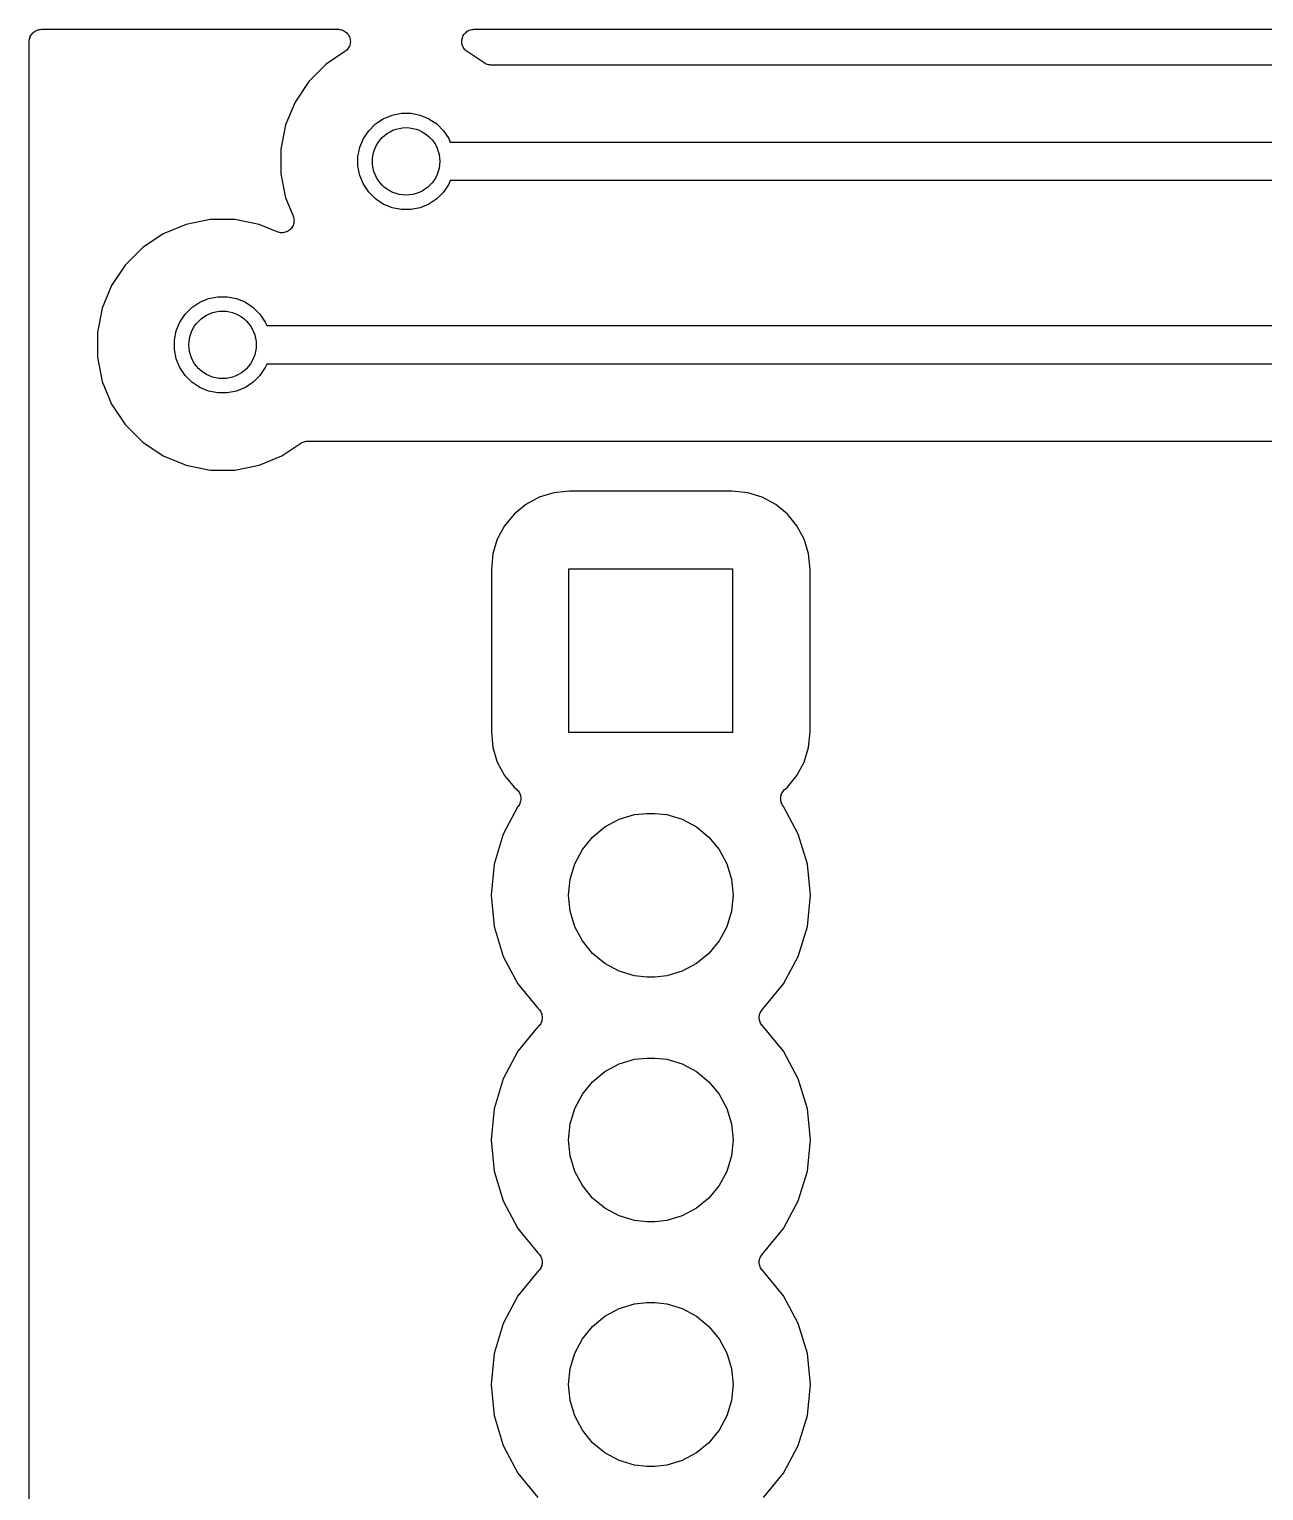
# Model space of a CAD drawing. Extents: x 122.5 to 192.5, y -149.3 to -74.2.
# Drawn here: x 122.45 to 135.27, y -89.37 to -74.19 of the extents above; entities that cross this region are included whole.
import ezdxf

# ---------------------------------------------------------------- set-up
doc = ezdxf.new("R2010")
doc.units = 0
doc.header["$MEASUREMENT"] = 0
doc.layers.add('BLACK', color=7, linetype='CONTINUOUS')

msp = doc.modelspace()

# ---------------------------------------------------------------- linework, layer by layer
at = {"layer": 'BLACK', "linetype": 'CONTINUOUS'}
for p, q in [((122.521, -74.2082), (122.532, -74.2026)), ((122.532, -74.2022), (122.544, -74.1989)), ((122.532, -74.2025), (122.532, -74.2022)), ((122.532, -74.2026), (122.532, -74.2025)), ((122.544, -74.1989), (122.555, -74.1954)), ((122.555, -74.1954), (122.556, -74.1954)), ((122.556, -74.1953), (122.568, -74.1942)), ((122.556, -74.1954), (122.556, -74.1953)), ((122.568, -74.1942), (122.58, -74.193)), ((122.58, -74.193), (125.66, -74.193)), ((125.66, -74.193), (125.661, -74.193)), ((125.661, -74.193), (125.661, -74.193)), ((125.661, -74.193), (125.661, -74.193)), ((125.661, -74.193), (125.662, -74.193)), ((125.662, -74.193), (125.674, -74.1944)), ((125.674, -74.1944), (125.686, -74.1957)), ((125.686, -74.1957), (125.686, -74.1958)), ((125.686, -74.1958), (125.686, -74.1958)), ((125.686, -74.1958), (125.698, -74.1995)), ((125.698, -74.1995), (125.709, -74.2031)), ((125.709, -74.2031), (125.71, -74.2032)), ((125.71, -74.2032), (125.71, -74.2033)), ((125.71, -74.2033), (125.72, -74.2091)), ((127.011, -74.2083), (127.022, -74.2026)), ((127.022, -74.2025), (127.034, -74.1989)), ((127.022, -74.2026), (127.022, -74.2025)), ((127.022, -74.2025), (127.022, -74.2025)), ((127.034, -74.1989), (127.046, -74.1954)), ((127.046, -74.1954), (127.058, -74.1942)), ((127.046, -74.1954), (127.046, -74.1954)), ((127.046, -74.1954), (127.046, -74.1954)), ((127.058, -74.1942), (127.07, -74.193)), ((127.07, -74.193), (192.38, -74.193)), ((122.453, -74.3182), (122.454, -74.3063)), ((122.453, -74.3191), (122.453, -74.3182)), ((122.453, -74.32), (122.453, -74.3191)), ((122.453, -74.3191), (122.453, -74.3191)), ((122.453, -74.3191), (122.453, -74.3191)), ((122.453, -149.2), (122.453, -74.32)), ((122.454, -74.3063), (122.456, -74.2945)), ((122.456, -74.2936), (122.459, -74.2822)), ((122.456, -74.294), (122.456, -74.2936)), ((122.456, -74.2945), (122.456, -74.294)), ((122.459, -74.2822), (122.463, -74.2708)), ((122.463, -74.27), (122.469, -74.2595)), ((122.463, -74.2704), (122.463, -74.27)), ((122.463, -74.2708), (122.463, -74.2704)), ((122.469, -74.2595), (122.475, -74.249)), ((122.475, -74.2482), (122.483, -74.2391)), ((122.475, -74.2486), (122.475, -74.2482)), ((122.475, -74.249), (122.475, -74.2486)), ((122.483, -74.2391), (122.491, -74.2299)), ((122.491, -74.2293), (122.5, -74.2218)), ((122.491, -74.2296), (122.491, -74.2293)), ((122.491, -74.2299), (122.491, -74.2296)), ((122.5, -74.2218), (122.51, -74.2142)), ((122.51, -74.2137), (122.521, -74.2082)), ((122.51, -74.214), (122.51, -74.2137)), ((122.51, -74.2142), (122.51, -74.214)), ((125.72, -74.2091), (125.731, -74.215)), ((125.731, -74.215), (125.731, -74.2151)), ((125.731, -74.2151), (125.731, -74.2152)), ((125.731, -74.2152), (125.741, -74.2229)), ((125.741, -74.2229), (125.75, -74.2309)), ((125.75, -74.2309), (125.75, -74.231)), ((125.75, -74.231), (125.75, -74.2311)), ((125.75, -74.2311), (125.758, -74.2405)), ((125.758, -74.2405), (125.766, -74.2502)), ((125.766, -74.2502), (125.766, -74.2503)), ((125.766, -74.2503), (125.766, -74.2505)), ((125.766, -74.2505), (125.772, -74.261)), ((125.772, -74.261), (125.777, -74.2721)), ((125.777, -74.2721), (125.777, -74.2723)), ((125.777, -74.2723), (125.777, -74.2724)), ((125.777, -74.2724), (125.781, -74.2838)), ((125.781, -74.3572), (125.777, -74.3689)), ((125.781, -74.2838), (125.784, -74.2959)), ((125.784, -74.3455), (125.781, -74.3572)), ((125.784, -74.2959), (125.784, -74.296)), ((125.784, -74.296), (125.784, -74.2962)), ((125.784, -74.2962), (125.786, -74.3082)), ((125.785, -74.3328), (125.784, -74.3452)), ((125.784, -74.3452), (125.784, -74.3454)), ((125.784, -74.3454), (125.784, -74.3455)), ((125.787, -74.3209), (125.785, -74.3328)), ((125.786, -74.3082), (125.787, -74.3206)), ((125.787, -74.3206), (125.787, -74.3207)), ((125.787, -74.3207), (125.787, -74.3209)), ((126.943, -74.3188), (126.945, -74.3067)), ((126.943, -74.3189), (126.943, -74.3188)), ((126.943, -74.3191), (126.943, -74.3189)), ((126.944, -74.3313), (126.943, -74.3191)), ((126.945, -74.3435), (126.944, -74.3313)), ((126.945, -74.3067), (126.946, -74.2945)), ((126.945, -74.3436), (126.945, -74.3435)), ((126.946, -74.3438), (126.945, -74.3436)), ((126.946, -74.2941), (126.95, -74.2826)), ((126.946, -74.2943), (126.946, -74.2941)), ((126.946, -74.2945), (126.946, -74.2943)), ((126.949, -74.3555), (126.946, -74.3438)), ((126.952, -74.3673), (126.949, -74.3555)), ((126.95, -74.2826), (126.953, -74.2708)), ((126.953, -74.2705), (126.959, -74.2598)), ((126.953, -74.2706), (126.953, -74.2705)), ((126.953, -74.2708), (126.953, -74.2706)), ((126.959, -74.2598), (126.965, -74.249)), ((126.965, -74.2487), (126.973, -74.2392)), ((126.965, -74.2489), (126.965, -74.2487)), ((126.965, -74.249), (126.965, -74.2489)), ((126.973, -74.2392), (126.981, -74.2299)), ((126.981, -74.2297), (126.991, -74.2219)), ((126.981, -74.2298), (126.981, -74.2297)), ((126.981, -74.2299), (126.981, -74.2298)), ((126.991, -74.2219), (127, -74.2142)), ((127, -74.214), (127.011, -74.2083)), ((127, -74.2141), (127, -74.214)), ((127, -74.2142), (127, -74.2141)), ((125.73, -74.4256), (125.536, -74.5552)), ((125.74, -74.4179), (125.73, -74.4256)), ((125.749, -74.4101), (125.74, -74.4179)), ((125.757, -74.4004), (125.749, -74.4099)), ((125.749, -74.4099), (125.749, -74.41)), ((125.749, -74.41), (125.749, -74.4101)), ((125.765, -74.391), (125.757, -74.4004)), ((125.771, -74.3801), (125.765, -74.3907)), ((125.765, -74.3907), (125.765, -74.3909)), ((125.765, -74.3909), (125.765, -74.391)), ((125.777, -74.3692), (125.771, -74.3801)), ((125.777, -74.3689), (125.777, -74.3691)), ((125.777, -74.3691), (125.777, -74.3692)), ((126.952, -74.3674), (126.952, -74.3673)), ((126.953, -74.3676), (126.952, -74.3674)), ((126.958, -74.3784), (126.953, -74.3676)), ((126.964, -74.3893), (126.958, -74.3784)), ((126.964, -74.3894), (126.964, -74.3893)), ((126.964, -74.3895), (126.964, -74.3894)), ((126.972, -74.399), (126.964, -74.3895)), ((126.979, -74.4086), (126.972, -74.399)), ((126.979, -74.4087), (126.979, -74.4086)), ((126.98, -74.4089), (126.979, -74.4087)), ((126.989, -74.4166), (126.98, -74.4089)), ((126.998, -74.4246), (126.989, -74.4166)), ((126.998, -74.4248), (126.998, -74.4246)), ((126.999, -74.4248), (126.998, -74.4248)), ((127, -74.4256), (126.999, -74.4248)), ((126.999, -74.4248), (126.999, -74.4248)), ((127.176, -74.5436), (127, -74.4256)), ((125.536, -74.5552), (125.355, -74.7363)), ((127.187, -74.5491), (127.176, -74.5436)), ((127.197, -74.5547), (127.187, -74.5491)), ((127.198, -74.5549), (127.197, -74.5547)), ((127.198, -74.5553), (127.198, -74.5549)), ((127.209, -74.5587), (127.198, -74.5553)), ((127.22, -74.5622), (127.209, -74.5587)), ((127.221, -74.5623), (127.22, -74.5622)), ((127.222, -74.5625), (127.221, -74.5623)), ((127.233, -74.5637), (127.222, -74.5625)), ((127.245, -74.565), (127.233, -74.5637)), ((127.247, -74.565), (127.245, -74.565)), ((165.045, -74.565), (127.247, -74.565)), ((127.247, -74.565), (127.247, -74.565)), ((127.247, -74.565), (127.247, -74.565)), ((127.247, -74.565), (127.247, -74.565)), ((125.355, -74.7363), (125.213, -74.9492)), ((125.213, -74.9492), (125.115, -75.1858)), ((126.128, -75.1219), (126.219, -75.0842)), ((126.219, -75.0842), (126.316, -75.065)), ((126.316, -75.065), (126.414, -75.065)), ((126.414, -75.065), (126.511, -75.0842)), ((126.511, -75.0842), (126.602, -75.1219)), ((125.115, -75.1858), (125.065, -75.437)), ((125.922, -75.3282), (125.977, -75.2463)), ((125.977, -75.2463), (126.046, -75.1766)), ((126.046, -75.1766), (126.128, -75.1219)), ((126.602, -75.1219), (126.684, -75.1766)), ((126.684, -75.1766), (126.753, -75.2463)), ((126.753, -75.2463), (126.808, -75.3282)), ((125.865, -75.5158), (125.884, -75.4192)), ((125.884, -75.4192), (125.922, -75.3282)), ((126.808, -75.3282), (126.823, -75.365)), ((126.823, -75.365), (165.09, -75.365)), ((125.065, -75.437), (125.065, -75.693)), ((125.865, -75.6142), (125.865, -75.5158)), ((125.065, -75.693), (125.115, -75.9442)), ((125.884, -75.7108), (125.865, -75.6142)), ((125.922, -75.8018), (125.884, -75.7108)), ((125.977, -75.8837), (125.922, -75.8018)), ((126.808, -75.8018), (126.753, -75.8837)), ((126.823, -75.765), (126.808, -75.8018)), ((165.017, -75.765), (126.823, -75.765)), ((125.115, -75.9442), (125.193, -76.1317)), ((126.046, -75.9534), (125.977, -75.8837)), ((126.128, -76.0081), (126.046, -75.9534)), ((126.219, -76.0458), (126.128, -76.0081)), ((126.602, -76.0081), (126.511, -76.0458)), ((126.684, -75.9534), (126.602, -76.0081)), ((126.753, -75.8837), (126.684, -75.9534)), ((124.332, -76.17), (124.081, -76.22)), ((124.588, -76.17), (124.332, -76.17)), ((124.839, -76.22), (124.588, -76.17)), ((125.193, -76.1317), (125.193, -76.1329)), ((125.193, -76.1329), (125.193, -76.1329)), ((125.193, -76.1329), (125.193, -76.1329)), ((125.193, -76.1329), (125.193, -76.1333)), ((125.193, -76.1333), (125.197, -76.1452)), ((125.197, -76.1452), (125.2, -76.1567)), ((125.2, -76.1567), (125.2, -76.1569)), ((125.2, -76.1569), (125.2, -76.1571)), ((125.2, -76.1571), (125.201, -76.1693)), ((125.201, -76.1693), (125.202, -76.1814)), ((126.316, -76.065), (126.219, -76.0458)), ((126.414, -76.065), (126.316, -76.065)), ((126.511, -76.0458), (126.414, -76.065)), ((123.844, -76.318), (123.631, -76.4602)), ((124.081, -76.22), (123.844, -76.318)), ((125.027, -76.2976), (124.839, -76.22)), ((125.038, -76.3011), (125.027, -76.2976)), ((125.05, -76.3047), (125.038, -76.3011)), ((125.05, -76.3048), (125.05, -76.3047)), ((125.063, -76.306), (125.05, -76.3048)), ((125.05, -76.3048), (125.05, -76.3048)), ((125.075, -76.3073), (125.063, -76.306)), ((125.087, -76.3061), (125.075, -76.3073)), ((125.075, -76.3073), (125.075, -76.3073)), ((125.075, -76.3073), (125.075, -76.3073)), ((125.099, -76.305), (125.087, -76.3061)), ((125.1, -76.3049), (125.099, -76.305)), ((125.111, -76.3014), (125.1, -76.3049)), ((125.1, -76.3049), (125.1, -76.3049)), ((125.123, -76.298), (125.111, -76.3014)), ((125.134, -76.2921), (125.123, -76.2978)), ((125.123, -76.2978), (125.123, -76.2979)), ((125.123, -76.2979), (125.123, -76.298)), ((125.145, -76.2864), (125.134, -76.2921)), ((125.155, -76.2785), (125.145, -76.2862)), ((125.145, -76.2862), (125.145, -76.2863)), ((125.145, -76.2863), (125.145, -76.2864)), ((125.164, -76.2709), (125.155, -76.2785)), ((125.165, -76.2706), (125.164, -76.2707)), ((125.164, -76.2707), (125.164, -76.2709)), ((125.172, -76.2611), (125.165, -76.2706)), ((125.18, -76.2519), (125.172, -76.2611)), ((125.186, -76.2407), (125.18, -76.2515)), ((125.18, -76.2515), (125.18, -76.2517)), ((125.18, -76.2517), (125.18, -76.2519)), ((125.192, -76.2301), (125.186, -76.2407)), ((125.196, -76.2179), (125.192, -76.2297)), ((125.192, -76.2297), (125.192, -76.2299)), ((125.192, -76.2299), (125.192, -76.2301)), ((125.2, -76.2065), (125.196, -76.2179)), ((125.201, -76.1938), (125.2, -76.206)), ((125.2, -76.206), (125.2, -76.2063)), ((125.2, -76.2063), (125.2, -76.2065)), ((125.202, -76.1818), (125.201, -76.1938)), ((125.202, -76.1814), (125.202, -76.1816)), ((125.202, -76.1816), (125.202, -76.1818)), ((123.631, -76.4602), (123.45, -76.6413)), ((123.45, -76.6413), (123.308, -76.8542)), ((123.308, -76.8542), (123.21, -77.0908)), ((124.072, -77.1513), (124.141, -77.0816)), ((124.141, -77.0816), (124.223, -77.0269)), ((124.223, -77.0269), (124.314, -76.9892)), ((124.314, -76.9892), (124.411, -76.97)), ((124.411, -76.97), (124.509, -76.97)), ((124.509, -76.97), (124.606, -76.9892)), ((124.606, -76.9892), (124.697, -77.0269)), ((124.697, -77.0269), (124.779, -77.0816)), ((124.779, -77.0816), (124.848, -77.1513)), ((123.21, -77.0908), (123.16, -77.342)), ((123.979, -77.3242), (124.017, -77.2332)), ((124.017, -77.2332), (124.072, -77.1513)), ((124.848, -77.1513), (124.903, -77.2332)), ((124.903, -77.2332), (124.918, -77.27)), ((123.16, -77.342), (123.16, -77.598)), ((123.96, -77.4208), (123.979, -77.3242)), ((124.918, -77.27), (165.09, -77.27)), ((123.96, -77.5192), (123.96, -77.4208)), ((123.979, -77.6158), (123.96, -77.5192)), ((123.16, -77.598), (123.21, -77.8492)), ((124.017, -77.7068), (123.979, -77.6158)), ((124.918, -77.67), (124.903, -77.7068)), ((165.017, -77.67), (124.918, -77.67)), ((123.21, -77.8492), (123.308, -78.0858)), ((124.072, -77.7887), (124.017, -77.7068)), ((124.141, -77.8584), (124.072, -77.7887)), ((124.848, -77.7887), (124.779, -77.8584)), ((124.903, -77.7068), (124.848, -77.7887)), ((124.223, -77.9131), (124.141, -77.8584)), ((124.314, -77.9508), (124.223, -77.9131)), ((124.411, -77.97), (124.314, -77.9508)), ((124.509, -77.97), (124.411, -77.97)), ((124.606, -77.9508), (124.509, -77.97)), ((124.697, -77.9131), (124.606, -77.9508)), ((124.779, -77.8584), (124.697, -77.9131)), ((123.308, -78.0858), (123.45, -78.2987)), ((123.45, -78.2987), (123.631, -78.4798)), ((123.631, -78.4798), (123.844, -78.622)), ((125.076, -78.622), (125.271, -78.4914)), ((125.271, -78.4914), (125.272, -78.4912)), ((125.272, -78.4912), (125.273, -78.4904)), ((125.272, -78.4912), (125.272, -78.4912)), ((125.272, -78.4912), (125.272, -78.4912)), ((125.273, -78.4904), (125.283, -78.485)), ((125.283, -78.485), (125.293, -78.4796)), ((125.293, -78.4796), (125.294, -78.4794)), ((125.294, -78.4794), (125.295, -78.479)), ((125.295, -78.479), (125.306, -78.4758)), ((125.306, -78.4758), (125.317, -78.4724)), ((125.317, -78.4724), (125.318, -78.4723)), ((125.318, -78.4723), (125.319, -78.4721)), ((125.319, -78.4721), (125.33, -78.4711)), ((125.33, -78.4711), (125.342, -78.47)), ((125.342, -78.47), (136.193, -78.47)), ((123.844, -78.622), (124.081, -78.72)), ((124.081, -78.72), (124.332, -78.77)), ((124.588, -78.77), (124.839, -78.72)), ((124.839, -78.72), (125.076, -78.622)), ((124.332, -78.77), (124.588, -78.77)), ((127.747, -79.0523), (127.608, -79.1266)), ((127.898, -79.0066), (127.747, -79.0523)), ((128.061, -78.9905), (127.898, -79.0066)), ((129.749, -78.9905), (128.061, -78.9905)), ((129.912, -79.0066), (129.749, -78.9905)), ((130.063, -79.0523), (129.912, -79.0066)), ((130.202, -79.1266), (130.063, -79.0523)), ((127.608, -79.1266), (127.487, -79.2266)), ((130.323, -79.2266), (130.202, -79.1266)), ((127.387, -79.3484), (127.312, -79.4874)), ((127.487, -79.2266), (127.387, -79.3484)), ((130.423, -79.3484), (130.323, -79.2266)), ((130.498, -79.4874), (130.423, -79.3484)), ((127.312, -79.4874), (127.267, -79.6382)), ((130.543, -79.6382), (130.498, -79.4874)), ((127.267, -79.6382), (127.251, -79.8012)), ((130.559, -79.8012), (130.543, -79.6382)), ((127.251, -79.8012), (127.251, -81.4888)), ((128.055, -81.495), (128.055, -79.795)), ((128.055, -79.795), (129.755, -79.795)), ((129.755, -79.795), (129.755, -81.495)), ((130.559, -81.4888), (130.559, -79.8012)), ((127.251, -81.4888), (127.267, -81.6518)), ((130.543, -81.6518), (130.559, -81.4888)), ((129.755, -81.495), (128.055, -81.495)), ((127.267, -81.6518), (127.312, -81.8026)), ((130.498, -81.8026), (130.543, -81.6518)), ((127.312, -81.8026), (127.387, -81.9416)), ((127.387, -81.9416), (127.487, -82.0634)), ((130.323, -82.0634), (130.423, -81.9416)), ((130.423, -81.9416), (130.498, -81.8026)), ((127.487, -82.0634), (127.511, -82.0831)), ((127.511, -82.0831), (127.511, -82.0836)), ((127.511, -82.0836), (127.511, -82.0836)), ((127.511, -82.0836), (127.511, -82.0837)), ((127.511, -82.0837), (127.512, -82.0842)), ((127.512, -82.0842), (127.52, -82.0928)), ((127.52, -82.0928), (127.529, -82.1013)), ((130.283, -82.0999), (130.291, -82.0915)), ((130.291, -82.0915), (130.299, -82.0831)), ((130.299, -82.0831), (130.323, -82.0634)), ((127.529, -82.1013), (127.529, -82.1016)), ((127.529, -82.1016), (127.529, -82.102)), ((127.529, -82.102), (127.536, -82.112)), ((127.541, -82.242), (127.535, -82.2519)), ((127.536, -82.112), (127.542, -82.122)), ((127.542, -82.2416), (127.541, -82.242)), ((127.542, -82.122), (127.542, -82.1224)), ((127.542, -82.1224), (127.543, -82.1228)), ((127.546, -82.2302), (127.542, -82.2412)), ((127.542, -82.2412), (127.542, -82.2416)), ((127.543, -82.1228), (127.547, -82.1339)), ((127.551, -82.2192), (127.546, -82.2302)), ((127.547, -82.1339), (127.552, -82.1449)), ((127.554, -82.2067), (127.551, -82.2183)), ((127.551, -82.2183), (127.551, -82.2187)), ((127.551, -82.2187), (127.551, -82.2192)), ((127.552, -82.1449), (127.552, -82.1453)), ((127.552, -82.1453), (127.552, -82.1458)), ((127.552, -82.1458), (127.554, -82.1576)), ((127.554, -82.1576), (127.556, -82.1692)), ((127.556, -82.1949), (127.554, -82.2067)), ((127.556, -82.1692), (127.556, -82.1697)), ((127.556, -82.1697), (127.556, -82.1701)), ((127.556, -82.1701), (127.556, -82.1822)), ((127.556, -82.1822), (127.556, -82.194)), ((127.556, -82.194), (127.556, -82.1945)), ((127.556, -82.1945), (127.556, -82.1949)), ((130.254, -82.1675), (130.256, -82.1558)), ((130.254, -82.1679), (130.254, -82.1675)), ((130.254, -82.1684), (130.254, -82.1679)), ((130.254, -82.1802), (130.254, -82.1684)), ((130.254, -82.1923), (130.254, -82.1802)), ((130.254, -82.1927), (130.254, -82.1923)), ((130.254, -82.1931), (130.254, -82.1927)), ((130.256, -82.2049), (130.254, -82.1931)), ((130.256, -82.1558), (130.259, -82.1441)), ((130.258, -82.2166), (130.256, -82.2049)), ((130.258, -82.217), (130.258, -82.2166)), ((130.258, -82.2175), (130.258, -82.217)), ((130.263, -82.2286), (130.258, -82.2175)), ((130.259, -82.1432), (130.264, -82.1322)), ((130.259, -82.1437), (130.259, -82.1432)), ((130.259, -82.1441), (130.259, -82.1437)), ((130.267, -82.2396), (130.263, -82.2286)), ((130.264, -82.1322), (130.268, -82.1212)), ((130.268, -82.24), (130.267, -82.2396)), ((130.268, -82.1208), (130.269, -82.1204)), ((130.268, -82.1212), (130.268, -82.1208)), ((130.268, -82.2404), (130.268, -82.24)), ((130.274, -82.2504), (130.268, -82.2404)), ((130.269, -82.1204), (130.275, -82.1105)), ((130.275, -82.1105), (130.282, -82.1006)), ((130.282, -82.1003), (130.283, -82.0999)), ((130.282, -82.1006), (130.282, -82.1003)), ((127.526, -82.2639), (127.373, -82.5505)), ((127.528, -82.2618), (127.526, -82.2639)), ((127.535, -82.2519), (127.528, -82.2618)), ((128.43, -82.4748), (128.578, -82.3959)), ((128.578, -82.3959), (128.738, -82.3473)), ((128.738, -82.3473), (128.863, -82.335)), ((128.863, -82.335), (128.947, -82.335)), ((128.947, -82.335), (129.072, -82.3473)), ((129.072, -82.3473), (129.232, -82.3959)), ((129.232, -82.3959), (129.38, -82.4748)), ((130.281, -82.2604), (130.274, -82.2504)), ((130.281, -82.2611), (130.281, -82.2604)), ((130.282, -82.2618), (130.281, -82.2611)), ((130.281, -82.2611), (130.281, -82.2611)), ((130.281, -82.2611), (130.281, -82.2611)), ((130.284, -82.2639), (130.282, -82.2618)), ((130.437, -82.5505), (130.284, -82.2639)), ((127.373, -82.5505), (127.279, -82.8615)), ((128.301, -82.5811), (128.43, -82.4748)), ((129.38, -82.4748), (129.509, -82.5811)), ((130.531, -82.8615), (130.437, -82.5505)), ((128.195, -82.7105), (128.301, -82.5811)), ((129.509, -82.5811), (129.615, -82.7105)), ((128.116, -82.8581), (128.195, -82.7105)), ((129.615, -82.7105), (129.694, -82.8581)), ((127.279, -82.8615), (127.247, -83.185)), ((128.067, -83.0184), (128.116, -82.8581)), ((129.694, -82.8581), (129.743, -83.0184)), ((130.563, -83.185), (130.531, -82.8615)), ((128.051, -83.185), (128.067, -83.0184)), ((129.743, -83.0184), (129.759, -83.185)), ((127.247, -83.185), (127.279, -83.5085)), ((128.067, -83.3516), (128.051, -83.185)), ((129.759, -83.185), (129.743, -83.3516)), ((130.531, -83.5085), (130.563, -83.185)), ((128.116, -83.5119), (128.067, -83.3516)), ((129.743, -83.3516), (129.694, -83.5119)), ((127.279, -83.5085), (127.373, -83.8195)), ((128.195, -83.6595), (128.116, -83.5119)), ((129.694, -83.5119), (129.615, -83.6595)), ((130.437, -83.8195), (130.531, -83.5085)), ((128.301, -83.7889), (128.195, -83.6595)), ((129.615, -83.6595), (129.509, -83.7889)), ((127.373, -83.8195), (127.526, -84.1061)), ((128.43, -83.8952), (128.301, -83.7889)), ((128.578, -83.9741), (128.43, -83.8952)), ((129.38, -83.8952), (129.232, -83.9741)), ((129.509, -83.7889), (129.38, -83.8952)), ((130.284, -84.1061), (130.437, -83.8195)), ((128.738, -84.0227), (128.578, -83.9741)), ((128.863, -84.035), (128.738, -84.0227)), ((128.947, -84.035), (128.863, -84.035)), ((129.072, -84.0227), (128.947, -84.035)), ((129.232, -83.9741), (129.072, -84.0227)), ((127.526, -84.1061), (127.733, -84.3574)), ((130.077, -84.358), (130.284, -84.1061)), ((127.733, -84.3574), (127.733, -84.3575)), ((127.733, -84.3575), (127.733, -84.3575)), ((127.733, -84.3575), (127.733, -84.3575)), ((127.733, -84.3575), (127.733, -84.358)), ((127.733, -84.358), (127.742, -84.3666)), ((127.742, -84.3666), (127.75, -84.3751)), ((130.054, -84.3843), (130.06, -84.3743)), ((130.06, -84.3743), (130.061, -84.3741)), ((130.061, -84.3737), (130.07, -84.3653)), ((130.061, -84.3741), (130.061, -84.3737)), ((130.07, -84.3653), (130.077, -84.358)), ((127.75, -84.3751), (127.75, -84.3754)), ((127.75, -84.3754), (127.751, -84.3757)), ((127.756, -84.5257), (127.75, -84.5357)), ((127.751, -84.3757), (127.757, -84.3858)), ((127.763, -84.5157), (127.756, -84.5257)), ((127.757, -84.3858), (127.764, -84.3958)), ((127.768, -84.5039), (127.763, -84.5151)), ((127.763, -84.5151), (127.763, -84.5154)), ((127.763, -84.5154), (127.763, -84.5157)), ((127.764, -84.3958), (127.764, -84.3962)), ((127.764, -84.3962), (127.764, -84.3965)), ((127.764, -84.3965), (127.769, -84.4077)), ((127.773, -84.4929), (127.768, -84.5039)), ((127.769, -84.4077), (127.773, -84.4188)), ((127.773, -84.4188), (127.773, -84.4192)), ((127.773, -84.4192), (127.773, -84.4195)), ((127.773, -84.4195), (127.776, -84.4314)), ((127.775, -84.4804), (127.773, -84.4922)), ((127.773, -84.4922), (127.773, -84.4925)), ((127.773, -84.4925), (127.773, -84.4929)), ((127.778, -84.4687), (127.775, -84.4804)), ((127.776, -84.4314), (127.778, -84.4431)), ((127.778, -84.4431), (127.778, -84.4435)), ((127.778, -84.4435), (127.778, -84.4439)), ((127.778, -84.4439), (127.778, -84.4559)), ((127.778, -84.4559), (127.778, -84.4679)), ((127.778, -84.4679), (127.778, -84.4683)), ((127.778, -84.4683), (127.778, -84.4687)), ((130.032, -84.4413), (130.035, -84.4296)), ((130.032, -84.4417), (130.032, -84.4413)), ((130.032, -84.4421), (130.032, -84.4417)), ((130.032, -84.4541), (130.032, -84.4421)), ((130.032, -84.4661), (130.032, -84.4541)), ((130.032, -84.4665), (130.032, -84.4661)), ((130.032, -84.4669), (130.032, -84.4665)), ((130.034, -84.4786), (130.032, -84.4669)), ((130.037, -84.4905), (130.034, -84.4786)), ((130.035, -84.4296), (130.037, -84.4178)), ((130.037, -84.4171), (130.042, -84.4061)), ((130.037, -84.4175), (130.037, -84.4171)), ((130.037, -84.4178), (130.037, -84.4175)), ((130.037, -84.4908), (130.037, -84.4905)), ((130.037, -84.4912), (130.037, -84.4908)), ((130.041, -84.5023), (130.037, -84.4912)), ((130.046, -84.5135), (130.041, -84.5023)), ((130.042, -84.4061), (130.047, -84.3949)), ((130.046, -84.5138), (130.046, -84.5135)), ((130.046, -84.5142), (130.046, -84.5138)), ((130.053, -84.5242), (130.046, -84.5142)), ((130.047, -84.3943), (130.054, -84.3843)), ((130.047, -84.3946), (130.047, -84.3943)), ((130.047, -84.3949), (130.047, -84.3946)), ((130.059, -84.5343), (130.053, -84.5242)), ((127.733, -84.552), (127.526, -84.8039)), ((127.74, -84.5448), (127.733, -84.552)), ((127.749, -84.5363), (127.74, -84.5448)), ((127.75, -84.5357), (127.749, -84.5359)), ((127.749, -84.5359), (127.749, -84.5363)), ((130.06, -84.5346), (130.059, -84.5343)), ((130.06, -84.5349), (130.06, -84.5346)), ((130.068, -84.5434), (130.06, -84.5349)), ((130.077, -84.552), (130.068, -84.5434)), ((130.077, -84.5525), (130.077, -84.552)), ((130.077, -84.5526), (130.077, -84.5525)), ((130.077, -84.5525), (130.077, -84.5525)), ((130.077, -84.5525), (130.077, -84.5525)), ((130.284, -84.8039), (130.077, -84.5526)), ((127.526, -84.8039), (127.373, -85.0905)), ((130.437, -85.0905), (130.284, -84.8039)), ((128.43, -85.0148), (128.578, -84.9359)), ((128.578, -84.9359), (128.738, -84.8873)), ((128.738, -84.8873), (128.863, -84.875)), ((128.863, -84.875), (128.947, -84.875)), ((128.947, -84.875), (129.072, -84.8873)), ((129.072, -84.8873), (129.232, -84.9359)), ((129.232, -84.9359), (129.38, -85.0148)), ((127.373, -85.0905), (127.279, -85.4015)), ((128.195, -85.2505), (128.301, -85.1211)), ((128.301, -85.1211), (128.43, -85.0148)), ((129.38, -85.0148), (129.509, -85.1211)), ((129.509, -85.1211), (129.615, -85.2505)), ((130.531, -85.4015), (130.437, -85.0905)), ((128.116, -85.3981), (128.195, -85.2505)), ((129.615, -85.2505), (129.694, -85.3981)), ((127.279, -85.4015), (127.247, -85.725)), ((128.067, -85.5584), (128.116, -85.3981)), ((129.694, -85.3981), (129.743, -85.5584)), ((130.563, -85.725), (130.531, -85.4015)), ((128.051, -85.725), (128.067, -85.5584)), ((129.743, -85.5584), (129.759, -85.725)), ((127.247, -85.725), (127.279, -86.0485)), ((128.067, -85.8916), (128.051, -85.725)), ((129.759, -85.725), (129.743, -85.8916)), ((130.531, -86.0485), (130.563, -85.725)), ((128.116, -86.0519), (128.067, -85.8916)), ((129.743, -85.8916), (129.694, -86.0519)), ((127.279, -86.0485), (127.373, -86.3595)), ((128.195, -86.1995), (128.116, -86.0519)), ((129.694, -86.0519), (129.615, -86.1995)), ((130.437, -86.3595), (130.531, -86.0485)), ((128.301, -86.3289), (128.195, -86.1995)), ((128.43, -86.4352), (128.301, -86.3289)), ((129.509, -86.3289), (129.38, -86.4352)), ((129.615, -86.1995), (129.509, -86.3289)), ((127.373, -86.3595), (127.526, -86.6461)), ((128.578, -86.5141), (128.43, -86.4352)), ((129.38, -86.4352), (129.232, -86.5141)), ((130.284, -86.6461), (130.437, -86.3595)), ((127.526, -86.6461), (127.733, -86.8974)), ((128.738, -86.5627), (128.578, -86.5141)), ((128.863, -86.575), (128.738, -86.5627)), ((128.947, -86.575), (128.863, -86.575)), ((129.072, -86.5627), (128.947, -86.575)), ((129.232, -86.5141), (129.072, -86.5627)), ((130.077, -86.898), (130.284, -86.6461)), ((127.733, -86.8974), (127.733, -86.8974)), ((127.733, -86.8974), (127.733, -86.8975)), ((127.733, -86.8975), (127.733, -86.8975)), ((127.733, -86.8975), (127.733, -86.898)), ((127.733, -86.898), (127.742, -86.9066)), ((127.742, -86.9066), (127.75, -86.9151)), ((127.75, -86.9151), (127.75, -86.9154)), ((127.75, -86.9154), (127.751, -86.9157)), ((127.751, -86.9157), (127.757, -86.9258)), ((127.757, -86.9258), (127.764, -86.9358)), ((127.764, -86.9358), (127.764, -86.9362)), ((127.764, -86.9362), (127.764, -86.9365)), ((127.764, -86.9365), (127.769, -86.9477)), ((127.769, -86.9477), (127.773, -86.9588)), ((130.037, -86.9571), (130.042, -86.9461)), ((130.042, -86.9461), (130.047, -86.9349)), ((130.047, -86.9343), (130.054, -86.9243)), ((130.047, -86.9346), (130.047, -86.9343)), ((130.047, -86.9349), (130.047, -86.9346)), ((130.054, -86.9243), (130.06, -86.9143)), ((130.06, -86.9143), (130.061, -86.9141)), ((130.061, -86.9137), (130.07, -86.9053)), ((130.061, -86.9141), (130.061, -86.9137)), ((130.07, -86.9053), (130.077, -86.898)), ((127.733, -87.092), (127.526, -87.3439)), ((127.74, -87.0848), (127.733, -87.092)), ((127.749, -87.0763), (127.74, -87.0848)), ((127.75, -87.0757), (127.749, -87.0759)), ((127.749, -87.0759), (127.749, -87.0763)), ((127.756, -87.0657), (127.75, -87.0757)), ((127.763, -87.0557), (127.756, -87.0657)), ((127.768, -87.0439), (127.763, -87.0551)), ((127.763, -87.0551), (127.763, -87.0554)), ((127.763, -87.0554), (127.763, -87.0557)), ((127.773, -87.0329), (127.768, -87.0439)), ((127.773, -86.9588), (127.773, -86.9592)), ((127.773, -86.9592), (127.773, -86.9595)), ((127.773, -86.9595), (127.776, -86.9714)), ((127.775, -87.0204), (127.773, -87.0322)), ((127.773, -87.0322), (127.773, -87.0325)), ((127.773, -87.0325), (127.773, -87.0329)), ((127.778, -87.0087), (127.775, -87.0204)), ((127.776, -86.9714), (127.778, -86.9831)), ((127.778, -86.9831), (127.778, -86.9835)), ((127.778, -86.9835), (127.778, -86.9839)), ((127.778, -86.9839), (127.778, -86.9959)), ((127.778, -86.9959), (127.778, -87.0079)), ((127.778, -87.0079), (127.778, -87.0083)), ((127.778, -87.0083), (127.778, -87.0087)), ((130.032, -86.9813), (130.035, -86.9696)), ((130.032, -86.9817), (130.032, -86.9813)), ((130.032, -86.9821), (130.032, -86.9817)), ((130.032, -86.9941), (130.032, -86.9821)), ((130.032, -87.0061), (130.032, -86.9941)), ((130.032, -87.0065), (130.032, -87.0061)), ((130.032, -87.0069), (130.032, -87.0065)), ((130.034, -87.0186), (130.032, -87.0069)), ((130.037, -87.0305), (130.034, -87.0186)), ((130.035, -86.9696), (130.037, -86.9578)), ((130.037, -86.9575), (130.037, -86.9571)), ((130.037, -86.9578), (130.037, -86.9575)), ((130.037, -87.0308), (130.037, -87.0305)), ((130.037, -87.0312), (130.037, -87.0308)), ((130.041, -87.0423), (130.037, -87.0312)), ((130.046, -87.0535), (130.041, -87.0423)), ((130.046, -87.0538), (130.046, -87.0535)), ((130.046, -87.0542), (130.046, -87.0538)), ((130.053, -87.0642), (130.046, -87.0542)), ((130.059, -87.0743), (130.053, -87.0642)), ((130.06, -87.0746), (130.059, -87.0743)), ((130.06, -87.0749), (130.06, -87.0746)), ((130.068, -87.0834), (130.06, -87.0749)), ((130.077, -87.092), (130.068, -87.0834)), ((130.077, -87.0925), (130.077, -87.092)), ((130.077, -87.0926), (130.077, -87.0925)), ((130.077, -87.0925), (130.077, -87.0925)), ((130.284, -87.3439), (130.077, -87.0926)), ((130.077, -87.0926), (130.077, -87.0926)), ((127.526, -87.3439), (127.373, -87.6305)), ((130.437, -87.6305), (130.284, -87.3439)), ((128.301, -87.6611), (128.43, -87.5548)), ((128.43, -87.5548), (128.578, -87.4759)), ((128.578, -87.4759), (128.738, -87.4273)), ((128.738, -87.4273), (128.863, -87.415)), ((128.863, -87.415), (128.947, -87.415)), ((128.947, -87.415), (129.072, -87.4273)), ((129.072, -87.4273), (129.232, -87.4759)), ((129.232, -87.4759), (129.38, -87.5548)), ((129.38, -87.5548), (129.509, -87.6611)), ((127.373, -87.6305), (127.279, -87.9415)), ((128.195, -87.7905), (128.301, -87.6611)), ((129.509, -87.6611), (129.615, -87.7905)), ((130.531, -87.9415), (130.437, -87.6305)), ((128.116, -87.9381), (128.195, -87.7905)), ((129.615, -87.7905), (129.694, -87.9381)), ((127.279, -87.9415), (127.247, -88.265)), ((128.067, -88.0984), (128.116, -87.9381)), ((129.694, -87.9381), (129.743, -88.0984)), ((130.563, -88.265), (130.531, -87.9415)), ((128.051, -88.265), (128.067, -88.0984)), ((129.743, -88.0984), (129.759, -88.265)), ((127.247, -88.265), (127.279, -88.5885)), ((128.067, -88.4316), (128.051, -88.265)), ((129.759, -88.265), (129.743, -88.4316)), ((130.531, -88.5885), (130.563, -88.265)), ((128.116, -88.5919), (128.067, -88.4316)), ((129.743, -88.4316), (129.694, -88.5919)), ((127.279, -88.5885), (127.373, -88.8995)), ((128.195, -88.7395), (128.116, -88.5919)), ((129.694, -88.5919), (129.615, -88.7395)), ((130.437, -88.8995), (130.531, -88.5885)), ((128.301, -88.8689), (128.195, -88.7395)), ((129.615, -88.7395), (129.509, -88.8689)), ((127.373, -88.8995), (127.526, -89.1861)), ((128.43, -88.9752), (128.301, -88.8689)), ((129.509, -88.8689), (129.38, -88.9752)), ((130.284, -89.1861), (130.437, -88.8995)), ((128.578, -89.0541), (128.43, -88.9752)), ((128.738, -89.1027), (128.578, -89.0541)), ((129.232, -89.0541), (129.072, -89.1027)), ((129.38, -88.9752), (129.232, -89.0541)), ((127.526, -89.1861), (127.733, -89.4374)), ((128.863, -89.115), (128.738, -89.1027)), ((128.947, -89.115), (128.863, -89.115)), ((129.072, -89.1027), (128.947, -89.115)), ((130.077, -89.438), (130.284, -89.1861))]:
    msp.add_line(p, q, dxfattribs=at)
at = {"layer": 'BLACK'}
for centre in [(126.365, -75.565), (124.46, -77.47)]:
    msp.add_circle(centre, 0.35, dxfattribs=at)

doc.saveas('drawing.dxf')
